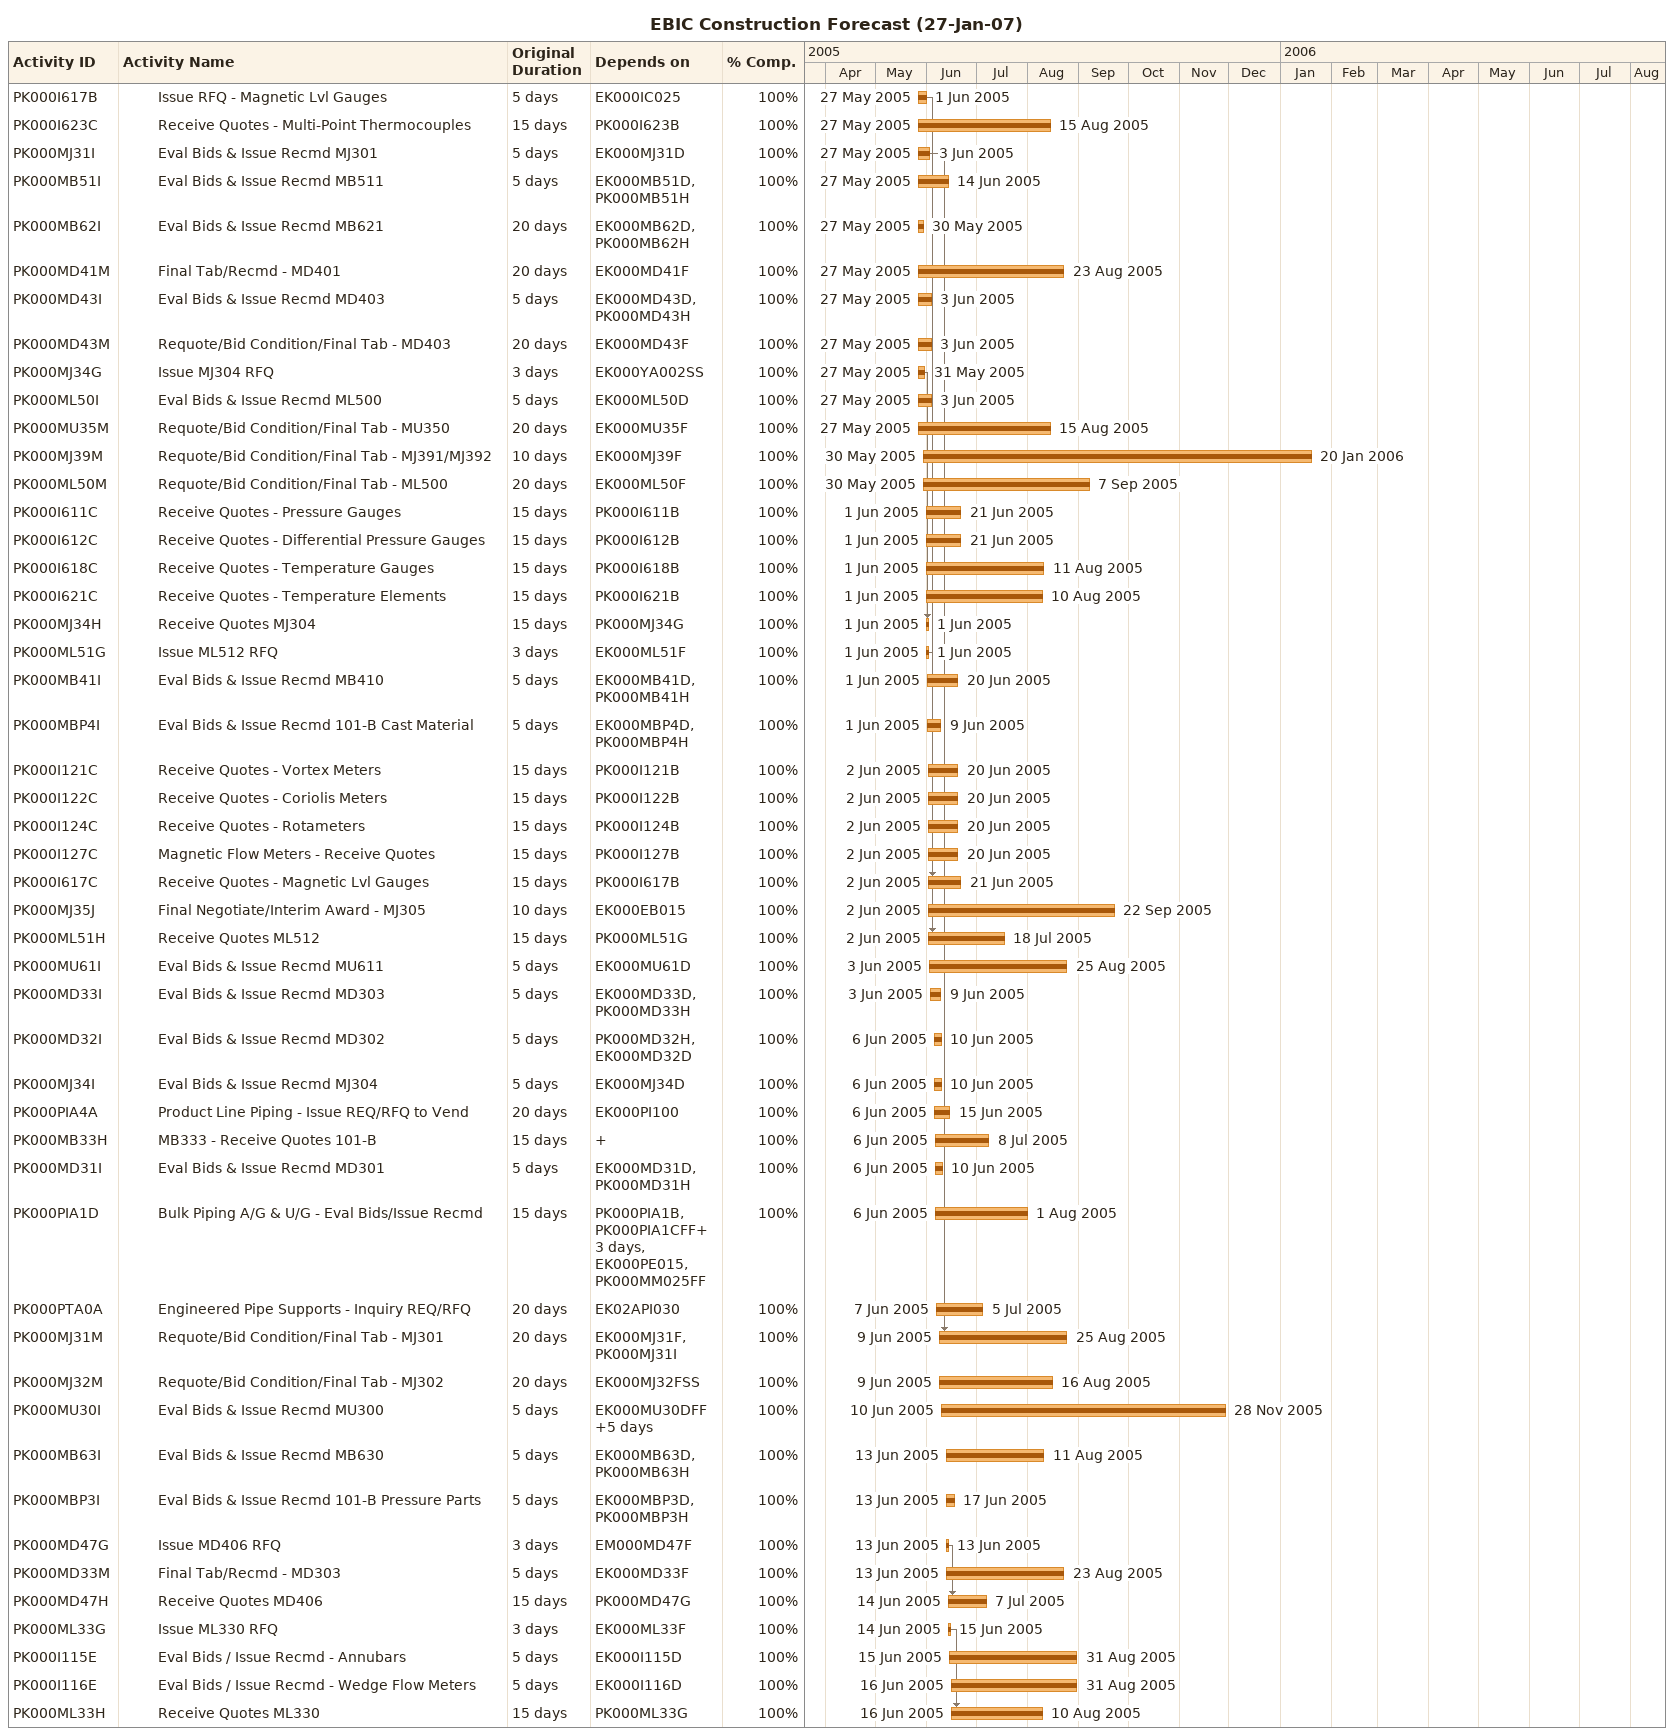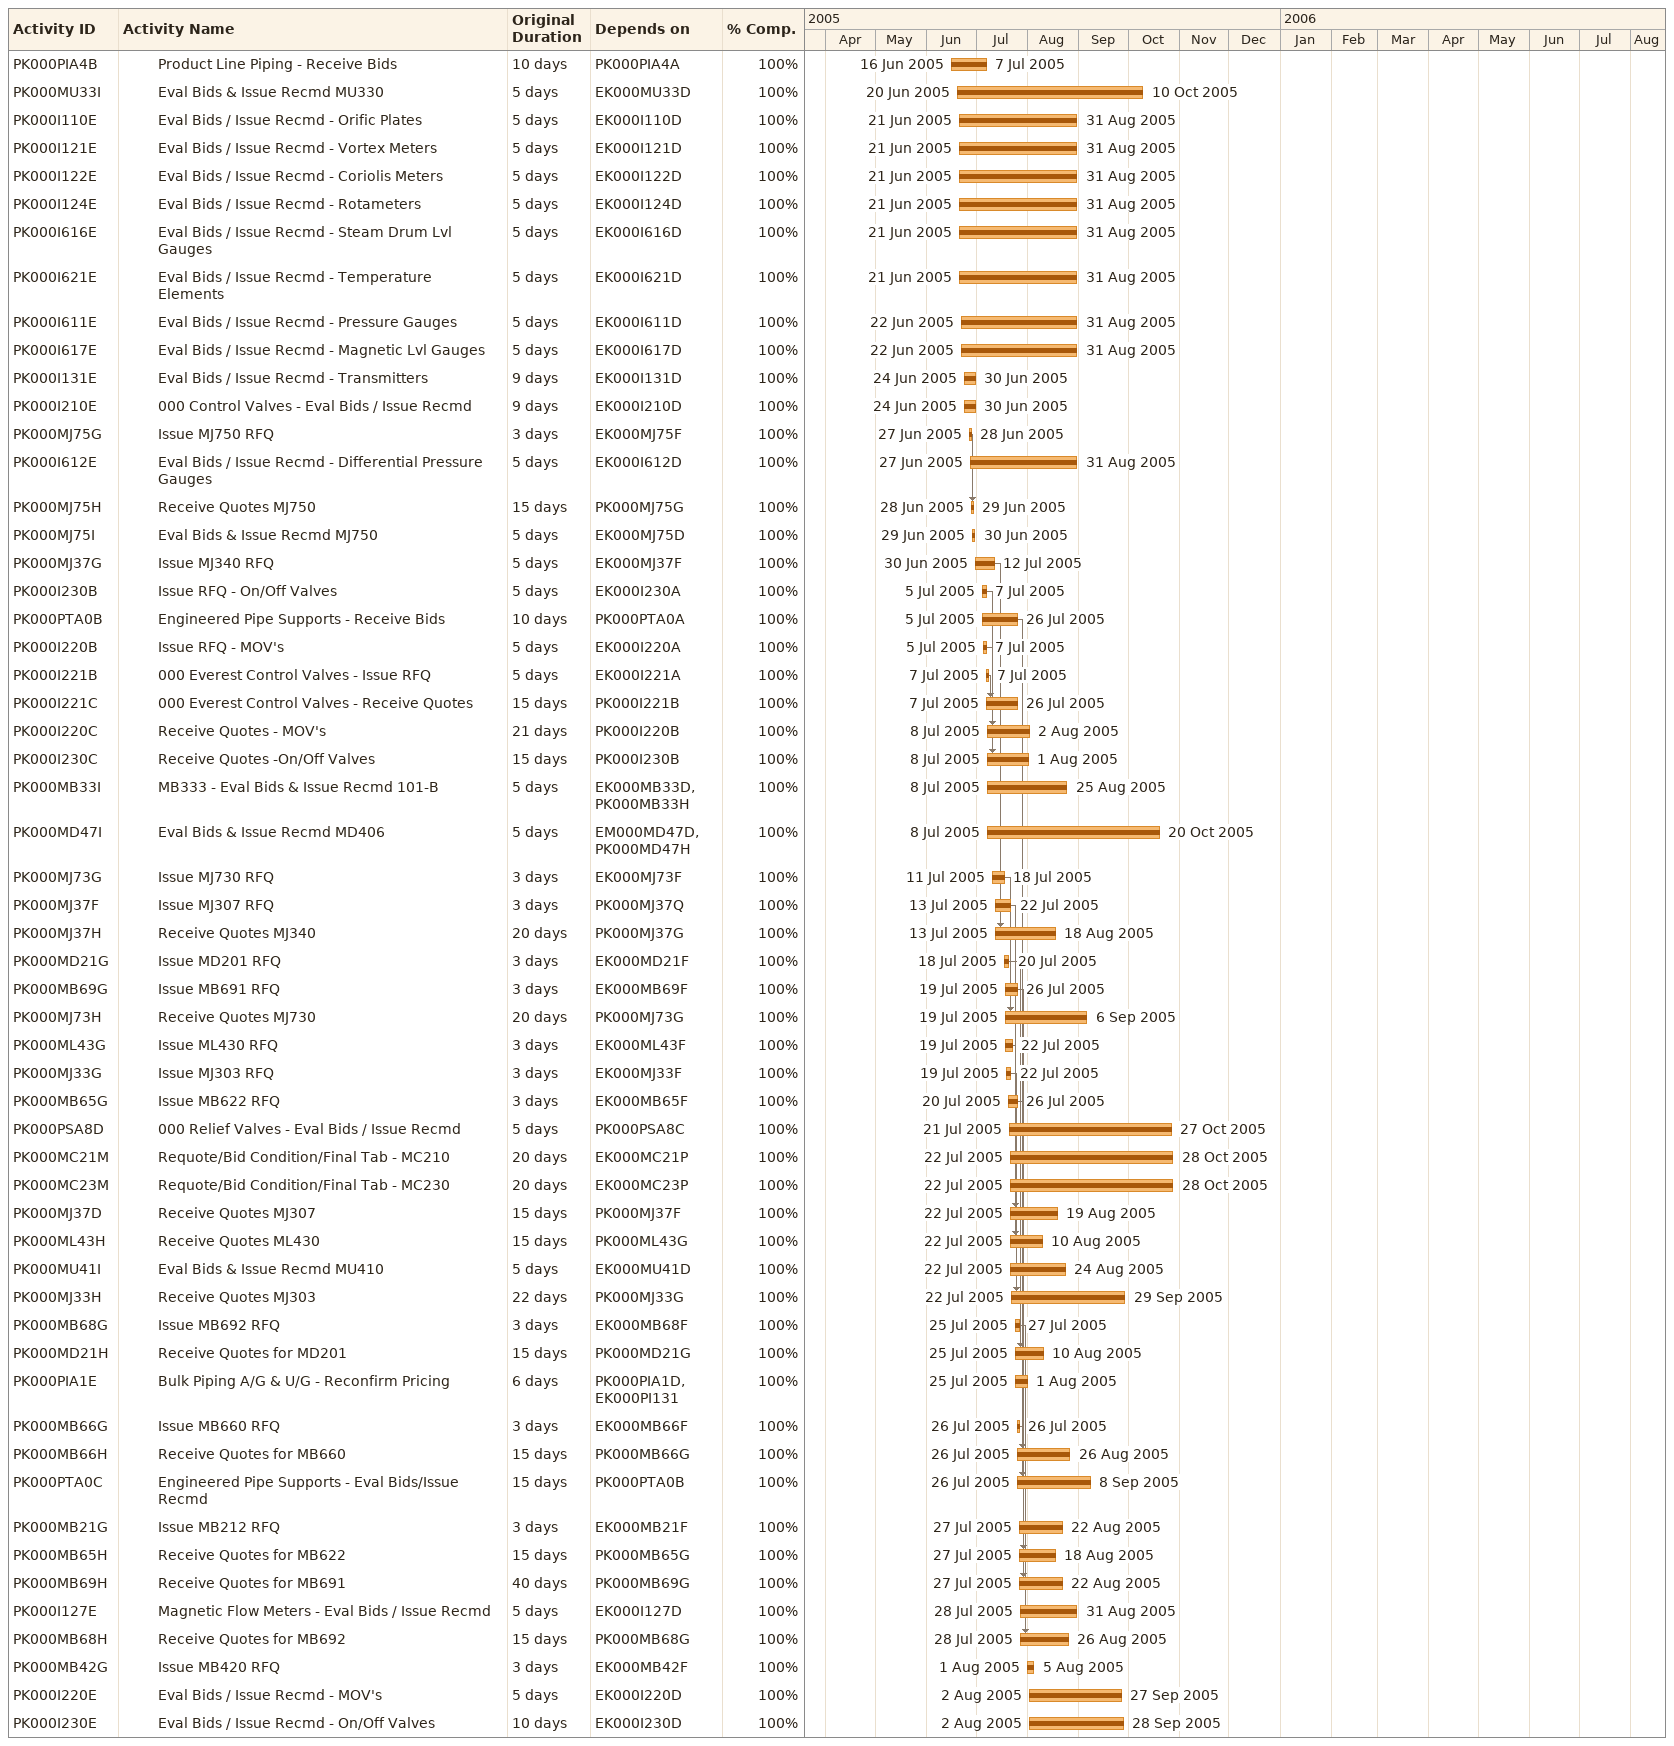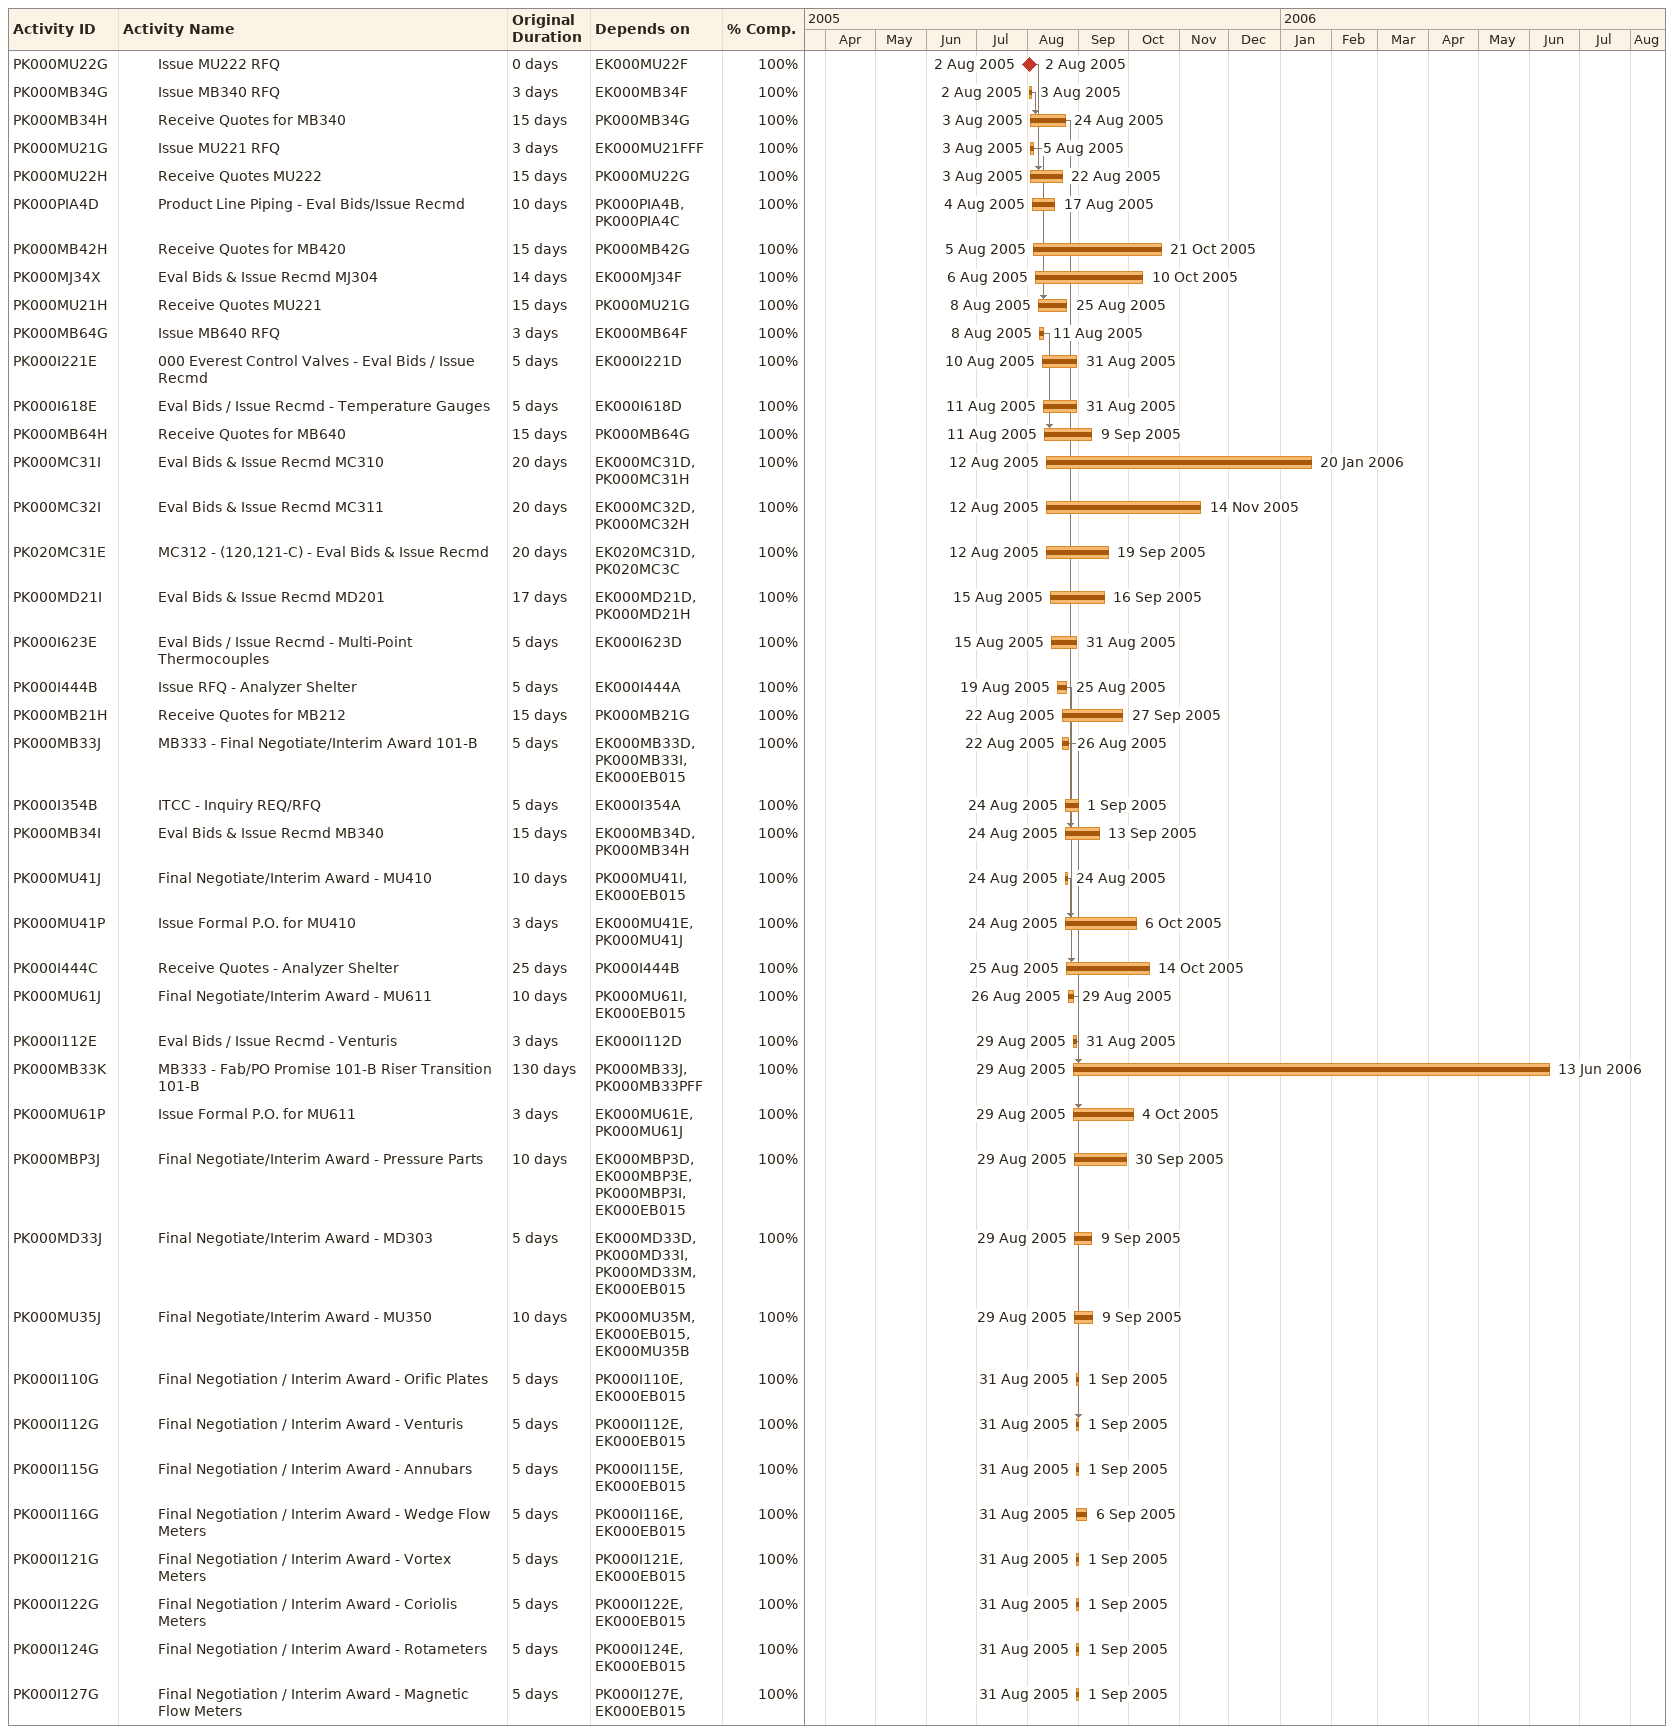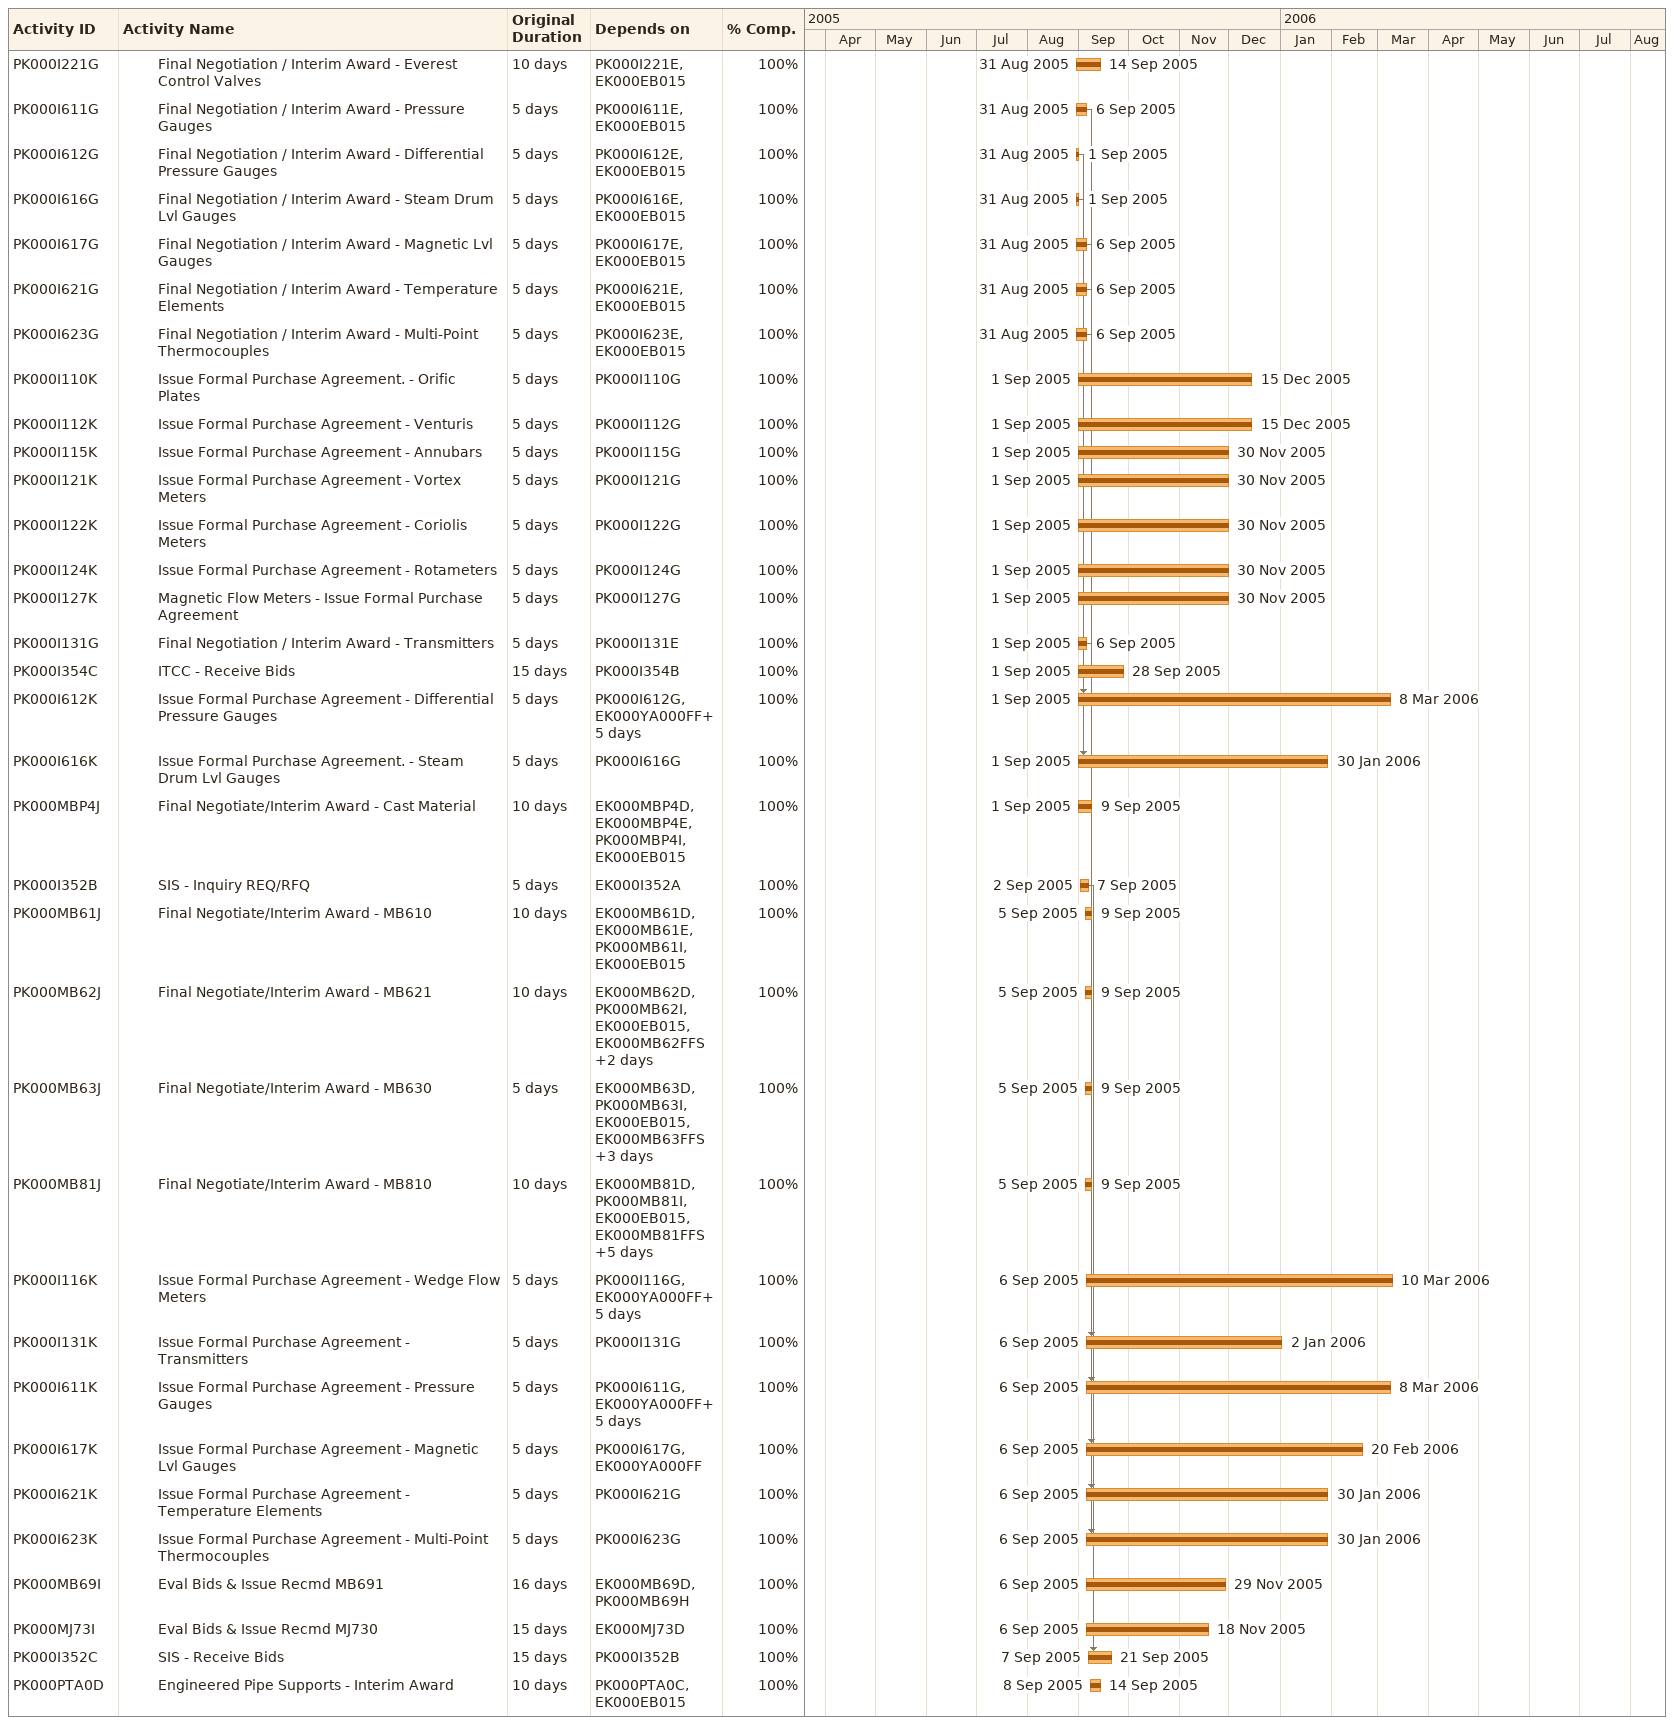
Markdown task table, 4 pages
EBIC Construction Forecast (27-Jan-07)

| ID | Level | Task | Original duration | Start | Finish | Predecessors | % complete |
|---|---|---|---|---|---|---|---|
| PK000I617B | 4 | Issue RFQ - Magnetic Lvl Gauges | 5d | 2005-05-27 | 2005-06-01 | EK000IC025 | 100 |
| PK000I623C | 4 | Receive Quotes - Multi-Point Thermocouples | 15d | 2005-05-27 | 2005-08-15 | PK000I623B | 100 |
| PK000MJ31I | 4 | Eval Bids & Issue Recmd MJ301 | 5d | 2005-05-27 | 2005-06-03 | EK000MJ31D | 100 |
| PK000MB51I | 4 | Eval Bids & Issue Recmd MB511 | 5d | 2005-05-27 | 2005-06-14 | EK000MB51D, PK000MB51H | 100 |
| PK000MB62I | 4 | Eval Bids & Issue Recmd MB621 | 20d | 2005-05-27 | 2005-05-30 | EK000MB62D, PK000MB62H | 100 |
| PK000MD41M | 4 | Final Tab/Recmd - MD401 | 20d | 2005-05-27 | 2005-08-23 | EK000MD41F | 100 |
| PK000MD43I | 4 | Eval Bids & Issue Recmd MD403 | 5d | 2005-05-27 | 2005-06-03 | EK000MD43D, PK000MD43H | 100 |
| PK000MD43M | 4 | Requote/Bid Condition/Final Tab - MD403 | 20d | 2005-05-27 | 2005-06-03 | EK000MD43F | 100 |
| PK000MJ34G | 4 | Issue MJ304 RFQ | 3d | 2005-05-27 | 2005-05-31 | EK000YA002SS | 100 |
| PK000ML50I | 4 | Eval Bids & Issue Recmd ML500 | 5d | 2005-05-27 | 2005-06-03 | EK000ML50D | 100 |
| PK000MU35M | 4 | Requote/Bid Condition/Final Tab - MU350 | 20d | 2005-05-27 | 2005-08-15 | EK000MU35F | 100 |
| PK000MJ39M | 4 | Requote/Bid Condition/Final Tab - MJ391/MJ392 | 10d | 2005-05-30 | 2006-01-20 | EK000MJ39F | 100 |
| PK000ML50M | 4 | Requote/Bid Condition/Final Tab - ML500 | 20d | 2005-05-30 | 2005-09-07 | EK000ML50F | 100 |
| PK000I611C | 4 | Receive Quotes - Pressure Gauges | 15d | 2005-06-01 | 2005-06-21 | PK000I611B | 100 |
| PK000I612C | 4 | Receive Quotes - Differential Pressure Gauges | 15d | 2005-06-01 | 2005-06-21 | PK000I612B | 100 |
| PK000I618C | 4 | Receive Quotes - Temperature Gauges | 15d | 2005-06-01 | 2005-08-11 | PK000I618B | 100 |
| PK000I621C | 4 | Receive Quotes - Temperature Elements | 15d | 2005-06-01 | 2005-08-10 | PK000I621B | 100 |
| PK000MJ34H | 4 | Receive Quotes MJ304 | 15d | 2005-06-01 | 2005-06-01 | PK000MJ34G | 100 |
| PK000ML51G | 4 | Issue ML512 RFQ | 3d | 2005-06-01 | 2005-06-01 | EK000ML51F | 100 |
| PK000MB41I | 4 | Eval Bids & Issue Recmd MB410 | 5d | 2005-06-01 | 2005-06-20 | EK000MB41D, PK000MB41H | 100 |
| PK000MBP4I | 4 | Eval Bids & Issue Recmd 101-B Cast Material | 5d | 2005-06-01 | 2005-06-09 | EK000MBP4D, PK000MBP4H | 100 |
| PK000I121C | 4 | Receive Quotes - Vortex Meters | 15d | 2005-06-02 | 2005-06-20 | PK000I121B | 100 |
| PK000I122C | 4 | Receive Quotes - Coriolis Meters | 15d | 2005-06-02 | 2005-06-20 | PK000I122B | 100 |
| PK000I124C | 4 | Receive Quotes - Rotameters | 15d | 2005-06-02 | 2005-06-20 | PK000I124B | 100 |
| PK000I127C | 4 | Magnetic Flow Meters - Receive Quotes | 15d | 2005-06-02 | 2005-06-20 | PK000I127B | 100 |
| PK000I617C | 4 | Receive Quotes - Magnetic Lvl Gauges | 15d | 2005-06-02 | 2005-06-21 | PK000I617B | 100 |
| PK000MJ35J | 4 | Final Negotiate/Interim Award - MJ305 | 10d | 2005-06-02 | 2005-09-22 | EK000EB015 | 100 |
| PK000ML51H | 4 | Receive Quotes ML512 | 15d | 2005-06-02 | 2005-07-18 | PK000ML51G | 100 |
| PK000MU61I | 4 | Eval Bids & Issue Recmd MU611 | 5d | 2005-06-03 | 2005-08-25 | EK000MU61D | 100 |
| PK000MD33I | 4 | Eval Bids & Issue Recmd MD303 | 5d | 2005-06-03 | 2005-06-09 | EK000MD33D, PK000MD33H | 100 |
| PK000MD32I | 4 | Eval Bids & Issue Recmd MD302 | 5d | 2005-06-06 | 2005-06-10 | PK000MD32H, EK000MD32D | 100 |
| PK000MJ34I | 4 | Eval Bids & Issue Recmd MJ304 | 5d | 2005-06-06 | 2005-06-10 | EK000MJ34D | 100 |
| PK000PIA4A | 4 | Product Line Piping - Issue REQ/RFQ to Vend | 20d | 2005-06-06 | 2005-06-15 | EK000PI100 | 100 |
| PK000MB33H | 4 | MB333 - Receive Quotes 101-B | 15d | 2005-06-06 | 2005-07-08 | + | 100 |
| PK000MD31I | 4 | Eval Bids & Issue Recmd MD301 | 5d | 2005-06-06 | 2005-06-10 | EK000MD31D, PK000MD31H | 100 |
| PK000PIA1D | 4 | Bulk Piping A/G & U/G - Eval Bids/Issue Recmd | 15d | 2005-06-06 | 2005-08-01 | PK000PIA1B, PK000PIA1CFF+3d, EK000PE015, PK000MM025FF | 100 |
| PK000PTA0A | 4 | Engineered Pipe Supports - Inquiry REQ/RFQ | 20d | 2005-06-07 | 2005-07-05 | EK02API030 | 100 |
| PK000MJ31M | 4 | Requote/Bid Condition/Final Tab - MJ301 | 20d | 2005-06-09 | 2005-08-25 | EK000MJ31F, PK000MJ31I | 100 |
| PK000MJ32M | 4 | Requote/Bid Condition/Final Tab - MJ302 | 20d | 2005-06-09 | 2005-08-16 | EK000MJ32FSS | 100 |
| PK000MU30I | 4 | Eval Bids & Issue Recmd MU300 | 5d | 2005-06-10 | 2005-11-28 | EK000MU30DFF+5d | 100 |
| PK000MB63I | 4 | Eval Bids & Issue Recmd MB630 | 5d | 2005-06-13 | 2005-08-11 | EK000MB63D, PK000MB63H | 100 |
| PK000MBP3I | 4 | Eval Bids & Issue Recmd 101-B Pressure Parts | 5d | 2005-06-13 | 2005-06-17 | EK000MBP3D, PK000MBP3H | 100 |
| PK000MD47G | 4 | Issue MD406 RFQ | 3d | 2005-06-13 | 2005-06-13 | EM000MD47F | 100 |
| PK000MD33M | 4 | Final Tab/Recmd - MD303 | 5d | 2005-06-13 | 2005-08-23 | EK000MD33F | 100 |
| PK000MD47H | 4 | Receive Quotes MD406 | 15d | 2005-06-14 | 2005-07-07 | PK000MD47G | 100 |
| PK000ML33G | 4 | Issue ML330 RFQ | 3d | 2005-06-14 | 2005-06-15 | EK000ML33F | 100 |
| PK000I115E | 4 | Eval Bids / Issue Recmd - Annubars | 5d | 2005-06-15 | 2005-08-31 | EK000I115D | 100 |
| PK000I116E | 4 | Eval Bids / Issue Recmd - Wedge Flow Meters | 5d | 2005-06-16 | 2005-08-31 | EK000I116D | 100 |
| PK000ML33H | 4 | Receive Quotes ML330 | 15d | 2005-06-16 | 2005-08-10 | PK000ML33G | 100 |
| PK000PIA4B | 4 | Product Line Piping - Receive Bids | 10d | 2005-06-16 | 2005-07-07 | PK000PIA4A | 100 |
| PK000MU33I | 4 | Eval Bids & Issue Recmd MU330 | 5d | 2005-06-20 | 2005-10-10 | EK000MU33D | 100 |
| PK000I110E | 4 | Eval Bids / Issue Recmd - Orific Plates | 5d | 2005-06-21 | 2005-08-31 | EK000I110D | 100 |
| PK000I121E | 4 | Eval Bids / Issue Recmd - Vortex Meters | 5d | 2005-06-21 | 2005-08-31 | EK000I121D | 100 |
| PK000I122E | 4 | Eval Bids / Issue Recmd - Coriolis Meters | 5d | 2005-06-21 | 2005-08-31 | EK000I122D | 100 |
| PK000I124E | 4 | Eval Bids / Issue Recmd - Rotameters | 5d | 2005-06-21 | 2005-08-31 | EK000I124D | 100 |
| PK000I616E | 4 | Eval Bids / Issue Recmd - Steam Drum Lvl Gauges | 5d | 2005-06-21 | 2005-08-31 | EK000I616D | 100 |
| PK000I621E | 4 | Eval Bids / Issue Recmd - Temperature Elements | 5d | 2005-06-21 | 2005-08-31 | EK000I621D | 100 |
| PK000I611E | 4 | Eval Bids / Issue Recmd - Pressure Gauges | 5d | 2005-06-22 | 2005-08-31 | EK000I611D | 100 |
| PK000I617E | 4 | Eval Bids / Issue Recmd - Magnetic Lvl Gauges | 5d | 2005-06-22 | 2005-08-31 | EK000I617D | 100 |
| PK000I131E | 4 | Eval Bids / Issue Recmd - Transmitters | 9d | 2005-06-24 | 2005-06-30 | EK000I131D | 100 |
| PK000I210E | 4 | 000 Control Valves - Eval Bids / Issue Recmd | 9d | 2005-06-24 | 2005-06-30 | EK000I210D | 100 |
| PK000MJ75G | 4 | Issue MJ750 RFQ | 3d | 2005-06-27 | 2005-06-28 | EK000MJ75F | 100 |
| PK000I612E | 4 | Eval Bids / Issue Recmd - Differential Pressure Gauges | 5d | 2005-06-27 | 2005-08-31 | EK000I612D | 100 |
| PK000MJ75H | 4 | Receive Quotes MJ750 | 15d | 2005-06-28 | 2005-06-29 | PK000MJ75G | 100 |
| PK000MJ75I | 4 | Eval Bids & Issue Recmd MJ750 | 5d | 2005-06-29 | 2005-06-30 | EK000MJ75D | 100 |
| PK000MJ37G | 4 | Issue MJ340 RFQ | 5d | 2005-06-30 | 2005-07-12 | EK000MJ37F | 100 |
| PK000I230B | 4 | Issue RFQ - On/Off Valves | 5d | 2005-07-05 | 2005-07-07 | EK000I230A | 100 |
| PK000PTA0B | 4 | Engineered Pipe Supports - Receive Bids | 10d | 2005-07-05 | 2005-07-26 | PK000PTA0A | 100 |
| PK000I220B | 4 | Issue RFQ - MOV's | 5d | 2005-07-05 | 2005-07-07 | EK000I220A | 100 |
| PK000I221B | 4 | 000 Everest Control Valves - Issue RFQ | 5d | 2005-07-07 | 2005-07-07 | EK000I221A | 100 |
| PK000I221C | 4 | 000 Everest Control Valves - Receive Quotes | 15d | 2005-07-07 | 2005-07-26 | PK000I221B | 100 |
| PK000I220C | 4 | Receive Quotes - MOV's | 21d | 2005-07-08 | 2005-08-02 | PK000I220B | 100 |
| PK000I230C | 4 | Receive Quotes -On/Off Valves | 15d | 2005-07-08 | 2005-08-01 | PK000I230B | 100 |
| PK000MB33I | 4 | MB333 - Eval Bids & Issue Recmd 101-B | 5d | 2005-07-08 | 2005-08-25 | EK000MB33D, PK000MB33H | 100 |
| PK000MD47I | 4 | Eval Bids & Issue Recmd MD406 | 5d | 2005-07-08 | 2005-10-20 | EM000MD47D, PK000MD47H | 100 |
| PK000MJ73G | 4 | Issue MJ730 RFQ | 3d | 2005-07-11 | 2005-07-18 | EK000MJ73F | 100 |
| PK000MJ37F | 4 | Issue MJ307 RFQ | 3d | 2005-07-13 | 2005-07-22 | PK000MJ37Q | 100 |
| PK000MJ37H | 4 | Receive Quotes MJ340 | 20d | 2005-07-13 | 2005-08-18 | PK000MJ37G | 100 |
| PK000MD21G | 4 | Issue MD201 RFQ | 3d | 2005-07-18 | 2005-07-20 | EK000MD21F | 100 |
| PK000MB69G | 4 | Issue MB691 RFQ | 3d | 2005-07-19 | 2005-07-26 | EK000MB69F | 100 |
| PK000MJ73H | 4 | Receive Quotes MJ730 | 20d | 2005-07-19 | 2005-09-06 | PK000MJ73G | 100 |
| PK000ML43G | 4 | Issue ML430 RFQ | 3d | 2005-07-19 | 2005-07-22 | EK000ML43F | 100 |
| PK000MJ33G | 4 | Issue MJ303 RFQ | 3d | 2005-07-19 | 2005-07-22 | EK000MJ33F | 100 |
| PK000MB65G | 4 | Issue MB622 RFQ | 3d | 2005-07-20 | 2005-07-26 | EK000MB65F | 100 |
| PK000PSA8D | 4 | 000 Relief Valves - Eval Bids / Issue Recmd | 5d | 2005-07-21 | 2005-10-27 | PK000PSA8C | 100 |
| PK000MC21M | 4 | Requote/Bid Condition/Final Tab - MC210 | 20d | 2005-07-22 | 2005-10-28 | EK000MC21P | 100 |
| PK000MC23M | 4 | Requote/Bid Condition/Final Tab - MC230 | 20d | 2005-07-22 | 2005-10-28 | EK000MC23P | 100 |
| PK000MJ37D | 4 | Receive Quotes MJ307 | 15d | 2005-07-22 | 2005-08-19 | PK000MJ37F | 100 |
| PK000ML43H | 4 | Receive Quotes ML430 | 15d | 2005-07-22 | 2005-08-10 | PK000ML43G | 100 |
| PK000MU41I | 4 | Eval Bids & Issue Recmd MU410 | 5d | 2005-07-22 | 2005-08-24 | EK000MU41D | 100 |
| PK000MJ33H | 4 | Receive Quotes MJ303 | 22d | 2005-07-22 | 2005-09-29 | PK000MJ33G | 100 |
| PK000MB68G | 4 | Issue MB692 RFQ | 3d | 2005-07-25 | 2005-07-27 | EK000MB68F | 100 |
| PK000MD21H | 4 | Receive Quotes for MD201 | 15d | 2005-07-25 | 2005-08-10 | PK000MD21G | 100 |
| PK000PIA1E | 4 | Bulk Piping A/G & U/G - Reconfirm Pricing | 6d | 2005-07-25 | 2005-08-01 | PK000PIA1D, EK000PI131 | 100 |
| PK000MB66G | 4 | Issue MB660 RFQ | 3d | 2005-07-26 | 2005-07-26 | EK000MB66F | 100 |
| PK000MB66H | 4 | Receive Quotes for MB660 | 15d | 2005-07-26 | 2005-08-26 | PK000MB66G | 100 |
| PK000PTA0C | 4 | Engineered Pipe Supports - Eval Bids/Issue Recmd | 15d | 2005-07-26 | 2005-09-08 | PK000PTA0B | 100 |
| PK000MB21G | 4 | Issue MB212 RFQ | 3d | 2005-07-27 | 2005-08-22 | EK000MB21F | 100 |
| PK000MB65H | 4 | Receive Quotes for MB622 | 15d | 2005-07-27 | 2005-08-18 | PK000MB65G | 100 |
| PK000MB69H | 4 | Receive Quotes for MB691 | 40d | 2005-07-27 | 2005-08-22 | PK000MB69G | 100 |
| PK000I127E | 4 | Magnetic Flow Meters - Eval Bids / Issue Recmd | 5d | 2005-07-28 | 2005-08-31 | EK000I127D | 100 |
| PK000MB68H | 4 | Receive Quotes for MB692 | 15d | 2005-07-28 | 2005-08-26 | PK000MB68G | 100 |
| PK000MB42G | 4 | Issue MB420 RFQ | 3d | 2005-08-01 | 2005-08-05 | EK000MB42F | 100 |
| PK000I220E | 4 | Eval Bids / Issue Recmd - MOV's | 5d | 2005-08-02 | 2005-09-27 | EK000I220D | 100 |
| PK000I230E | 4 | Eval Bids / Issue Recmd - On/Off Valves | 10d | 2005-08-02 | 2005-09-28 | EK000I230D | 100 |
| PK000MU22G | 4 | Issue MU222 RFQ | 0d | 2005-08-02 | 2005-08-02 | EK000MU22F | 100 |
| PK000MB34G | 4 | Issue MB340 RFQ | 3d | 2005-08-02 | 2005-08-03 | EK000MB34F | 100 |
| PK000MB34H | 4 | Receive Quotes for MB340 | 15d | 2005-08-03 | 2005-08-24 | PK000MB34G | 100 |
| PK000MU21G | 4 | Issue MU221 RFQ | 3d | 2005-08-03 | 2005-08-05 | EK000MU21FFF | 100 |
| PK000MU22H | 4 | Receive Quotes MU222 | 15d | 2005-08-03 | 2005-08-22 | PK000MU22G | 100 |
| PK000PIA4D | 4 | Product Line Piping - Eval Bids/Issue Recmd | 10d | 2005-08-04 | 2005-08-17 | PK000PIA4B, PK000PIA4C | 100 |
| PK000MB42H | 4 | Receive Quotes for MB420 | 15d | 2005-08-05 | 2005-10-21 | PK000MB42G | 100 |
| PK000MJ34X | 4 | Eval Bids & Issue Recmd MJ304 | 14d | 2005-08-06 | 2005-10-10 | EK000MJ34F | 100 |
| PK000MU21H | 4 | Receive Quotes MU221 | 15d | 2005-08-08 | 2005-08-25 | PK000MU21G | 100 |
| PK000MB64G | 4 | Issue MB640 RFQ | 3d | 2005-08-08 | 2005-08-11 | EK000MB64F | 100 |
| PK000I221E | 4 | 000 Everest Control Valves - Eval Bids / Issue Recmd | 5d | 2005-08-10 | 2005-08-31 | EK000I221D | 100 |
| PK000I618E | 4 | Eval Bids / Issue Recmd - Temperature Gauges | 5d | 2005-08-11 | 2005-08-31 | EK000I618D | 100 |
| PK000MB64H | 4 | Receive Quotes for MB640 | 15d | 2005-08-11 | 2005-09-09 | PK000MB64G | 100 |
| PK000MC31I | 4 | Eval Bids & Issue Recmd MC310 | 20d | 2005-08-12 | 2006-01-20 | EK000MC31D, PK000MC31H | 100 |
| PK000MC32I | 4 | Eval Bids & Issue Recmd MC311 | 20d | 2005-08-12 | 2005-11-14 | EK000MC32D, PK000MC32H | 100 |
| PK020MC31E | 4 | MC312 - (120,121-C) - Eval Bids & Issue Recmd | 20d | 2005-08-12 | 2005-09-19 | EK020MC31D, PK020MC3C | 100 |
| PK000MD21I | 4 | Eval Bids & Issue Recmd MD201 | 17d | 2005-08-15 | 2005-09-16 | EK000MD21D, PK000MD21H | 100 |
| PK000I623E | 4 | Eval Bids / Issue Recmd - Multi-Point Thermocouples | 5d | 2005-08-15 | 2005-08-31 | EK000I623D | 100 |
| PK000I444B | 4 | Issue RFQ - Analyzer Shelter | 5d | 2005-08-19 | 2005-08-25 | EK000I444A | 100 |
| PK000MB21H | 4 | Receive Quotes for MB212 | 15d | 2005-08-22 | 2005-09-27 | PK000MB21G | 100 |
| PK000MB33J | 4 | MB333 - Final Negotiate/Interim Award 101-B | 5d | 2005-08-22 | 2005-08-26 | EK000MB33D, PK000MB33I, EK000EB015 | 100 |
| PK000I354B | 4 | ITCC - Inquiry REQ/RFQ | 5d | 2005-08-24 | 2005-09-01 | EK000I354A | 100 |
| PK000MB34I | 4 | Eval Bids & Issue Recmd MB340 | 15d | 2005-08-24 | 2005-09-13 | EK000MB34D, PK000MB34H | 100 |
| PK000MU41J | 4 | Final Negotiate/Interim Award - MU410 | 10d | 2005-08-24 | 2005-08-24 | PK000MU41I, EK000EB015 | 100 |
| PK000MU41P | 4 | Issue Formal P.O. for MU410 | 3d | 2005-08-24 | 2005-10-06 | EK000MU41E, PK000MU41J | 100 |
| PK000I444C | 4 | Receive Quotes - Analyzer Shelter | 25d | 2005-08-25 | 2005-10-14 | PK000I444B | 100 |
| PK000MU61J | 4 | Final Negotiate/Interim Award - MU611 | 10d | 2005-08-26 | 2005-08-29 | PK000MU61I, EK000EB015 | 100 |
| PK000I112E | 4 | Eval Bids / Issue Recmd - Venturis | 3d | 2005-08-29 | 2005-08-31 | EK000I112D | 100 |
| PK000MB33K | 4 | MB333 - Fab/PO Promise 101-B Riser Transition 101-B | 130d | 2005-08-29 | 2006-06-13 | PK000MB33J, PK000MB33PFF | 100 |
| PK000MU61P | 4 | Issue Formal P.O. for MU611 | 3d | 2005-08-29 | 2005-10-04 | EK000MU61E, PK000MU61J | 100 |
| PK000MBP3J | 4 | Final Negotiate/Interim Award - Pressure Parts | 10d | 2005-08-29 | 2005-09-30 | EK000MBP3D, EK000MBP3E, PK000MBP3I, EK000EB015 | 100 |
| PK000MD33J | 4 | Final Negotiate/Interim Award - MD303 | 5d | 2005-08-29 | 2005-09-09 | EK000MD33D, PK000MD33I, PK000MD33M, EK000EB015 | 100 |
| PK000MU35J | 4 | Final Negotiate/Interim Award - MU350 | 10d | 2005-08-29 | 2005-09-09 | PK000MU35M, EK000EB015, EK000MU35B | 100 |
| PK000I110G | 4 | Final Negotiation / Interim Award - Orific Plates | 5d | 2005-08-31 | 2005-09-01 | PK000I110E, EK000EB015 | 100 |
| PK000I112G | 4 | Final Negotiation / Interim Award - Venturis | 5d | 2005-08-31 | 2005-09-01 | PK000I112E, EK000EB015 | 100 |
| PK000I115G | 4 | Final Negotiation / Interim Award - Annubars | 5d | 2005-08-31 | 2005-09-01 | PK000I115E, EK000EB015 | 100 |
| PK000I116G | 4 | Final Negotiation / Interim Award - Wedge Flow Meters | 5d | 2005-08-31 | 2005-09-06 | PK000I116E, EK000EB015 | 100 |
| PK000I121G | 4 | Final Negotiation / Interim Award - Vortex Meters | 5d | 2005-08-31 | 2005-09-01 | PK000I121E, EK000EB015 | 100 |
| PK000I122G | 4 | Final Negotiation / Interim Award - Coriolis Meters | 5d | 2005-08-31 | 2005-09-01 | PK000I122E, EK000EB015 | 100 |
| PK000I124G | 4 | Final Negotiation / Interim Award - Rotameters | 5d | 2005-08-31 | 2005-09-01 | PK000I124E, EK000EB015 | 100 |
| PK000I127G | 4 | Final Negotiation / Interim Award - Magnetic Flow Meters | 5d | 2005-08-31 | 2005-09-01 | PK000I127E, EK000EB015 | 100 |
| PK000I221G | 4 | Final Negotiation / Interim Award - Everest Control Valves | 10d | 2005-08-31 | 2005-09-14 | PK000I221E, EK000EB015 | 100 |
| PK000I611G | 4 | Final Negotiation / Interim Award - Pressure Gauges | 5d | 2005-08-31 | 2005-09-06 | PK000I611E, EK000EB015 | 100 |
| PK000I612G | 4 | Final Negotiation / Interim Award - Differential Pressure Gauges | 5d | 2005-08-31 | 2005-09-01 | PK000I612E, EK000EB015 | 100 |
| PK000I616G | 4 | Final Negotiation / Interim Award - Steam Drum Lvl Gauges | 5d | 2005-08-31 | 2005-09-01 | PK000I616E, EK000EB015 | 100 |
| PK000I617G | 4 | Final Negotiation / Interim Award - Magnetic Lvl Gauges | 5d | 2005-08-31 | 2005-09-06 | PK000I617E, EK000EB015 | 100 |
| PK000I621G | 4 | Final Negotiation / Interim Award - Temperature Elements | 5d | 2005-08-31 | 2005-09-06 | PK000I621E, EK000EB015 | 100 |
| PK000I623G | 4 | Final Negotiation / Interim Award - Multi-Point Thermocouples | 5d | 2005-08-31 | 2005-09-06 | PK000I623E, EK000EB015 | 100 |
| PK000I110K | 4 | Issue Formal Purchase Agreement. - Orific Plates | 5d | 2005-09-01 | 2005-12-15 | PK000I110G | 100 |
| PK000I112K | 4 | Issue Formal Purchase Agreement - Venturis | 5d | 2005-09-01 | 2005-12-15 | PK000I112G | 100 |
| PK000I115K | 4 | Issue Formal Purchase Agreement - Annubars | 5d | 2005-09-01 | 2005-11-30 | PK000I115G | 100 |
| PK000I121K | 4 | Issue Formal Purchase Agreement - Vortex Meters | 5d | 2005-09-01 | 2005-11-30 | PK000I121G | 100 |
| PK000I122K | 4 | Issue Formal Purchase Agreement - Coriolis Meters | 5d | 2005-09-01 | 2005-11-30 | PK000I122G | 100 |
| PK000I124K | 4 | Issue Formal Purchase Agreement - Rotameters | 5d | 2005-09-01 | 2005-11-30 | PK000I124G | 100 |
| PK000I127K | 4 | Magnetic Flow Meters - Issue Formal Purchase Agreement | 5d | 2005-09-01 | 2005-11-30 | PK000I127G | 100 |
| PK000I131G | 4 | Final Negotiation / Interim Award - Transmitters | 5d | 2005-09-01 | 2005-09-06 | PK000I131E | 100 |
| PK000I354C | 4 | ITCC - Receive Bids | 15d | 2005-09-01 | 2005-09-28 | PK000I354B | 100 |
| PK000I612K | 4 | Issue Formal Purchase Agreement - Differential Pressure Gauges | 5d | 2005-09-01 | 2006-03-08 | PK000I612G, EK000YA000FF+5d | 100 |
| PK000I616K | 4 | Issue Formal Purchase Agreement. - Steam Drum Lvl Gauges | 5d | 2005-09-01 | 2006-01-30 | PK000I616G | 100 |
| PK000MBP4J | 4 | Final Negotiate/Interim Award - Cast Material | 10d | 2005-09-01 | 2005-09-09 | EK000MBP4D, EK000MBP4E, PK000MBP4I, EK000EB015 | 100 |
| PK000I352B | 4 | SIS - Inquiry REQ/RFQ | 5d | 2005-09-02 | 2005-09-07 | EK000I352A | 100 |
| PK000MB61J | 4 | Final Negotiate/Interim Award - MB610 | 10d | 2005-09-05 | 2005-09-09 | EK000MB61D, EK000MB61E, PK000MB61I, EK000EB015 | 100 |
| PK000MB62J | 4 | Final Negotiate/Interim Award - MB621 | 10d | 2005-09-05 | 2005-09-09 | EK000MB62D, PK000MB62I, EK000EB015, EK000MB62FFS+2d | 100 |
| PK000MB63J | 4 | Final Negotiate/Interim Award - MB630 | 5d | 2005-09-05 | 2005-09-09 | EK000MB63D, PK000MB63I, EK000EB015, EK000MB63FFS+3d | 100 |
| PK000MB81J | 4 | Final Negotiate/Interim Award - MB810 | 10d | 2005-09-05 | 2005-09-09 | EK000MB81D, PK000MB81I, EK000EB015, EK000MB81FFS+5d | 100 |
| PK000I116K | 4 | Issue Formal Purchase Agreement - Wedge Flow Meters | 5d | 2005-09-06 | 2006-03-10 | PK000I116G, EK000YA000FF+5d | 100 |
| PK000I131K | 4 | Issue Formal Purchase Agreement - Transmitters | 5d | 2005-09-06 | 2006-01-02 | PK000I131G | 100 |
| PK000I611K | 4 | Issue Formal Purchase Agreement - Pressure Gauges | 5d | 2005-09-06 | 2006-03-08 | PK000I611G, EK000YA000FF+5d | 100 |
| PK000I617K | 4 | Issue Formal Purchase Agreement - Magnetic Lvl Gauges | 5d | 2005-09-06 | 2006-02-20 | PK000I617G, EK000YA000FF | 100 |
| PK000I621K | 4 | Issue Formal Purchase Agreement - Temperature Elements | 5d | 2005-09-06 | 2006-01-30 | PK000I621G | 100 |
| PK000I623K | 4 | Issue Formal Purchase Agreement - Multi-Point Thermocouples | 5d | 2005-09-06 | 2006-01-30 | PK000I623G | 100 |
| PK000MB69I | 4 | Eval Bids & Issue Recmd MB691 | 16d | 2005-09-06 | 2005-11-29 | EK000MB69D, PK000MB69H | 100 |
| PK000MJ73I | 4 | Eval Bids & Issue Recmd MJ730 | 15d | 2005-09-06 | 2005-11-18 | EK000MJ73D | 100 |
| PK000I352C | 4 | SIS - Receive Bids | 15d | 2005-09-07 | 2005-09-21 | PK000I352B | 100 |
| PK000PTA0D | 4 | Engineered Pipe Supports - Interim Award | 10d | 2005-09-08 | 2005-09-14 | PK000PTA0C, EK000EB015 | 100 |
